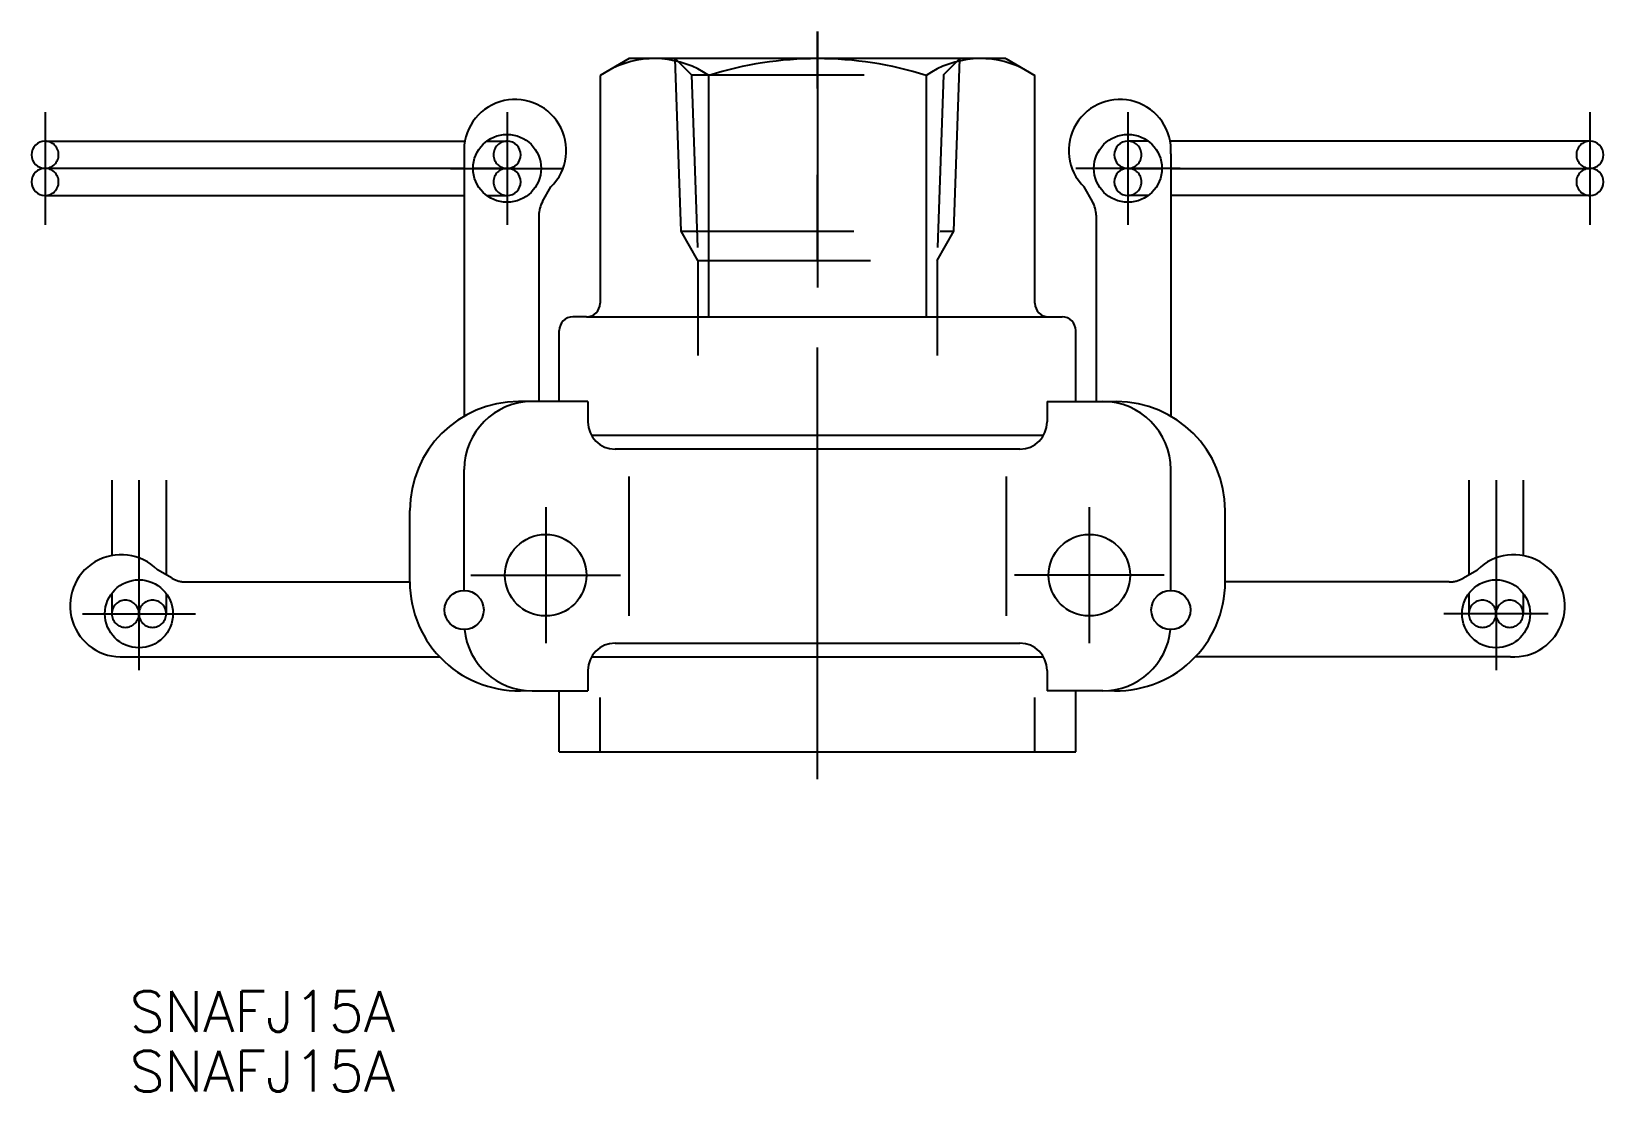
# Model space of a CAD drawing. Extents: x -58 to 58, y -25 to 53.
import ezdxf

# ---------------------------------------------------------------- set-up
doc = ezdxf.new("R2010")
doc.units = 0
for name, pattern in [('CENTER', [50.8, 31.75, -6.35, 6.35, -6.35]), ('DASHED', [19.05, 12.7, -6.35]), ('PHANTOM', [63.5, 31.75, -6.35, 6.35, -6.35, 6.35, -6.35])]:
    doc.linetypes.add(name, pattern=pattern)
doc.layers.get('0').update_dxf_attribs({"linetype": 'CONTINUOUS'})
doc.layers.add('CENTER', color=1, linetype='CENTER')
doc.styles.get("Standard").update_dxf_attribs({"font": 'txt.shx', "height": 3, "bigfont": 'bigfont.shx'})

# ---------------------------------------------------------------- blocks, each defined once
blk = doc.blocks.new('*U7')
at = {"color": 7, "linetype": 'CONTINUOUS'}
blk.add_text('SNAFJ15A', height=3, dxfattribs=at).set_placement((-50.61, -20.59))
blk = doc.blocks.new('*U8')
at = {"color": 7, "linetype": 'CONTINUOUS'}
blk.add_text('SNAFJ15A', height=3, dxfattribs=at).set_placement((-50.61, -24.99))

msp = doc.modelspace()

# ---------------------------------------------------------------- linework, layer by layer
at = {"color": 7, "linetype": 'CONTINUOUS'}
for p, q in [((-13.86, 51), (-16, 49.76)), ((13.86, 51), (-13.86, 51)), ((13.86, 51), (16, 49.76)), ((-16, 49.76), (-16, 33)), ((-8, 32), (-8, 49.76)), ((8, 49.76), (8, 32)), ((16, 33), (16, 49.76)), ((-56.84, 44.93), (-25.94, 44.93)), ((-26, 43.99), (-26, 24.69)), ((-24.34, 44.93), (-22.84, 44.93)), ((24.34, 44.93), (22.84, 44.93)), ((56.84, 44.93), (25.94, 44.93)), ((26, 43.99), (26, 24.69)), ((-26, 42.93), (-56.84, 42.93)), ((-22.84, 42.93), (-25.34, 42.93)), ((22.84, 42.93), (25.34, 42.93)), ((26, 42.93), (56.84, 42.93)), ((-56.84, 40.93), (-26, 40.93)), ((-24.34, 40.93), (-22.84, 40.93)), ((-20.23, 40.48), (-19.61, 41.56)), ((20.23, 40.48), (19.61, 41.56)), ((24.34, 40.93), (22.84, 40.93)), ((56.84, 40.93), (26, 40.93)), ((-20.5, 39.48), (-20.5, 25.77)), ((20.5, 39.48), (20.5, 25.77)), ((-17, 32), (-18, 32)), ((-17, 32), (17, 32)), ((17, 32), (18, 32)), ((-19, 25.77), (-19, 31)), ((19, 25.77), (19, 31)), ((-16.89, 25.77), (-22, 25.77)), ((-16.89, 25.77), (-16.89, 24.27)), ((16.89, 25.77), (16.89, 24.27)), ((16.89, 25.77), (22, 25.77)), ((16.62, 23.27), (-16.62, 23.27)), ((14.89, 22.27), (-14.89, 22.27)), ((-26, 11.88), (-26, 20.77)), ((-13.89, 20.27), (-13.89, 10)), ((13.89, 20.27), (13.89, 10)), ((26, 11.88), (26, 20.77)), ((-30, 12.5), (-30, 17.77)), ((30, 12.5), (30, 17.77)), ((-16.62, 7), (16.62, 7)), ((-14.89, 8), (14.89, 8)), ((-16.89, 6), (-16.89, 4.5)), ((16.89, 6), (16.89, 4.5)), ((-21, 4.5), (-16.89, 4.5)), ((-19, 0), (-19, 4.5)), ((21, 4.5), (16.89, 4.5)), ((19, 0), (19, 4.5)), ((-19, 0), (19, 0))]:
    msp.add_line(p, q, dxfattribs=at)
at = {"color": 3, "linetype": 'DASHED'}
for p, q in [((-10.03, 38.3), (-10.48, 51)), ((-9.27, 49.8), (-10.48, 51)), ((9.27, 49.8), (10.48, 51)), ((10.03, 38.3), (10.48, 51)), ((-9.27, 49.8), (-8.8, 36.16)), ((-9.27, 49.8), (9.27, 49.8)), ((9.27, 49.8), (8.8, 36.16)), ((-10.03, 38.3), (10.03, 38.3)), ((-8.8, 36.16), (-10.03, 38.3)), ((8.8, 36.16), (10.03, 38.3)), ((-8.8, 36.16), (-8.8, 29.16)), ((-8.8, 36.16), (8.8, 36.16)), ((8.8, 36.16), (8.8, 29.16)), ((-16, 0), (-16, 4)), ((16, 0), (16, 4))]:
    msp.add_line(p, q, dxfattribs=at)
at = {"color": 3, "linetype": 'PHANTOM'}
for p, q in [((-51.93, 20), (-51.93, 14.45)), ((-49.93, 20), (-49.93, 14.27)), ((-47.93, 20), (-47.93, 13.02)), ((47.93, 20), (47.93, 13.02)), ((49.93, 20), (49.93, 14.27)), ((51.93, 20), (51.93, 14.45)), ((-49.93, 14.3), (-49.93, 6.02)), ((49.93, 14.3), (49.93, 6.02)), ((-47.48, 12.77), (-48.56, 13.39)), ((47.48, 12.77), (48.56, 13.39)), ((-51.93, 11.66), (-51.93, 10.16)), ((-49.93, 12.66), (-49.93, 10.16)), ((-47.93, 11.66), (-47.93, 10.16)), ((-46.48, 12.5), (-30, 12.5)), ((46.48, 12.5), (30, 12.5)), ((47.93, 11.66), (47.93, 10.16)), ((49.93, 12.66), (49.93, 10.16)), ((51.93, 11.66), (51.93, 10.16)), ((-54.09, 10.16), (-45.77, 10.16)), ((53.76, 10.16), (46.09, 10.16)), ((-50.99, 7), (-27.81, 7)), ((50.99, 7), (27.81, 7))]:
    msp.add_line(p, q, dxfattribs=at)
at = {"color": 7, "linetype": 'CONTINUOUS'}
for centre, radius in [((-22.84, 42.93), 2.5), ((22.84, 42.93), 2.5), ((-20, 13), 3), ((20, 13), 3), ((-26, 10.44), 1.44), ((26, 10.44), 1.44)]:
    msp.add_circle(centre, radius, dxfattribs=at)
at = {"color": 3, "linetype": 'PHANTOM'}
for centre in [(-49.93, 10.16), (49.93, 10.16)]:
    msp.add_circle(centre, 2.5, dxfattribs=at)
at = {"color": 7, "linetype": 'CONTINUOUS'}
for centre, radius, start, end in [((-12, 43.92), 7.08, 55.6158, 115.6158), ((0, 24.52), 26.48, 72.412, 107.588), ((12, 43.92), 7.08, 64.3842, 124.3842), ((-22.25, 44.24), 3.76, 314.5836, 183.7661), ((22.25, 44.24), 3.76, 356.2339, 225.4164), ((-56.84, 43.93), 1, 90, 270), ((-22.84, 43.93), 1, 270, 90), ((22.84, 43.93), 1, 90, 270), ((56.84, 43.93), 1, 270, 90), ((-56.84, 41.93), 1, 90, 270), ((-22.84, 41.93), 1, 270, 90), ((22.84, 41.93), 1, 90, 270), ((56.84, 41.93), 1, 270, 90), ((-18.5, 39.48), 2, 150, 180), ((18.5, 39.48), 2, 0, 30), ((-17, 33), 1, 270, 0), ((17, 33), 1, 180, 270), ((-18, 31), 1, 90, 180), ((18, 31), 1, 0, 90), ((-22, 17.77), 8, 90, 180), ((-21, 20.77), 5, 90, 180), ((21, 20.77), 5, 0, 90), ((22, 17.77), 8, 0, 90), ((-14.89, 24.27), 2, 180, 270), ((14.89, 24.27), 2, 270, 360), ((-22, 12.5), 8, 180, 274.0037), ((22, 12.5), 8, 265.9963, 0), ((-21, 9.5), 5, 185.7047, 270), ((21, 9.5), 5, 270, 354.2953), ((-14.89, 6), 2, 90, 180), ((14.89, 6), 2, 0, 90)]:
    msp.add_arc(centre, radius, start, end, dxfattribs=at)
at = {"color": 3, "linetype": 'DASHED'}
for centre, start, end in [((-56.84, 43.93), 270, 90), ((-22.84, 43.93), 90, 270), ((22.84, 43.93), 270, 90), ((56.84, 43.93), 90, 270), ((-56.84, 41.93), 270, 90), ((-22.84, 41.93), 90, 270), ((22.84, 41.93), 270, 90), ((56.84, 41.93), 90, 270)]:
    msp.add_arc(centre, 1, start, end, dxfattribs=at)
at = {"color": 3, "linetype": 'PHANTOM'}
for centre, radius, start, end in [((-51.24, 10.75), 3.76, 44.5836, 273.7661), ((51.24, 10.75), 3.76, 266.2339, 135.4164), ((-46.48, 14.5), 2, 240, 270), ((46.48, 14.5), 2, 270, 300), ((-50.93, 10.16), 1, 0, 180), ((-48.93, 10.16), 1, 0, 180), ((48.93, 10.16), 1, 0, 180), ((50.93, 10.16), 1, 0, 180), ((-50.93, 10.16), 1, 180, 0), ((-48.93, 10.16), 1, 180, 0), ((48.93, 10.16), 1, 180, 0), ((50.93, 10.16), 1, 180, 0)]:
    msp.add_arc(centre, radius, start, end, dxfattribs=at)
at = {"layer": 'CENTER', "color": 1, "linetype": 'CENTER'}
for p, q in [((0, -2), (0, 53)), ((0, 53), (0, 34.16)), ((-56.84, 47.07), (-56.84, 38.78)), ((-22.84, 47.07), (-22.84, 38.78)), ((22.84, 47.07), (22.84, 38.78)), ((56.84, 47.07), (56.84, 38.78)), ((-27, 42.93), (-18.68, 42.93)), ((26.68, 42.93), (19, 42.93)), ((-20, 18), (-20, 8)), ((20, 18), (20, 8)), ((-25.5, 13), (-14.5, 13)), ((25.5, 13), (14.5, 13))]:
    msp.add_line(p, q, dxfattribs=at)

# ---------------------------------------------------------------- block references
at = {"color": 7, "linetype": 'CONTINUOUS'}
for name in ['*U7', '*U8']:
    msp.add_blockref(name, (0, 0), dxfattribs=at)

doc.saveas('drawing.dxf')
